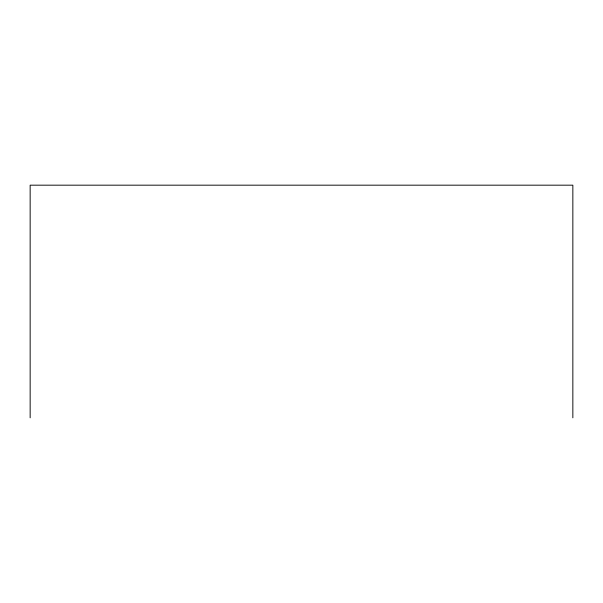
<?xml version="1.0" encoding="UTF-8"?>
<svg xmlns="http://www.w3.org/2000/svg" width="603" height="603" viewBox="0 0 603 603"><rect width="100%" height="100%" fill="white"/><g stroke="black" fill="none" stroke-linecap="round" stroke-linejoin="round"><path stroke-width="0.9" d="M572.85 417.826L572.85 185.174L30.15 185.174L30.15 417.826"/></g></svg>
